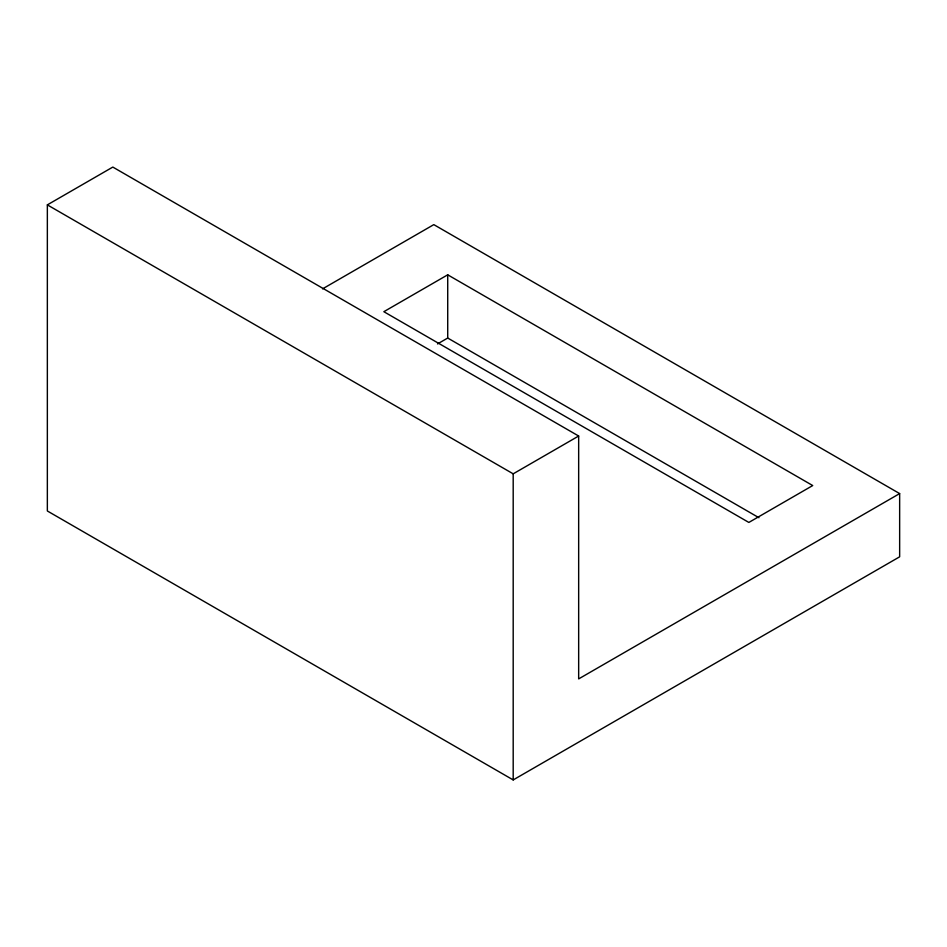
<?xml version="1.0" encoding="UTF-8"?>
<svg xmlns="http://www.w3.org/2000/svg" width="947" height="947" viewBox="0 0 947 947"><rect width="100%" height="100%" fill="white"/><g stroke="black" fill="none" stroke-linecap="round" stroke-linejoin="round"><path stroke-width="1.42" d="M47.35 204.872L112.823 167.074L578.664 436.022L578.664 678.904L899.65 493.588L899.65 556.812L513.191 779.926L47.35 510.978L47.35 204.872L513.191 473.831L578.664 436.022M322.548 288.871L433.809 224.628L899.65 493.588M447.718 274.819L383.843 311.693L748.852 522.436L812.727 485.551L447.718 274.819L447.718 338.043L758.938 517.713M437.502 343.939L447.718 338.043M513.191 473.831L513.191 779.926"/></g></svg>
